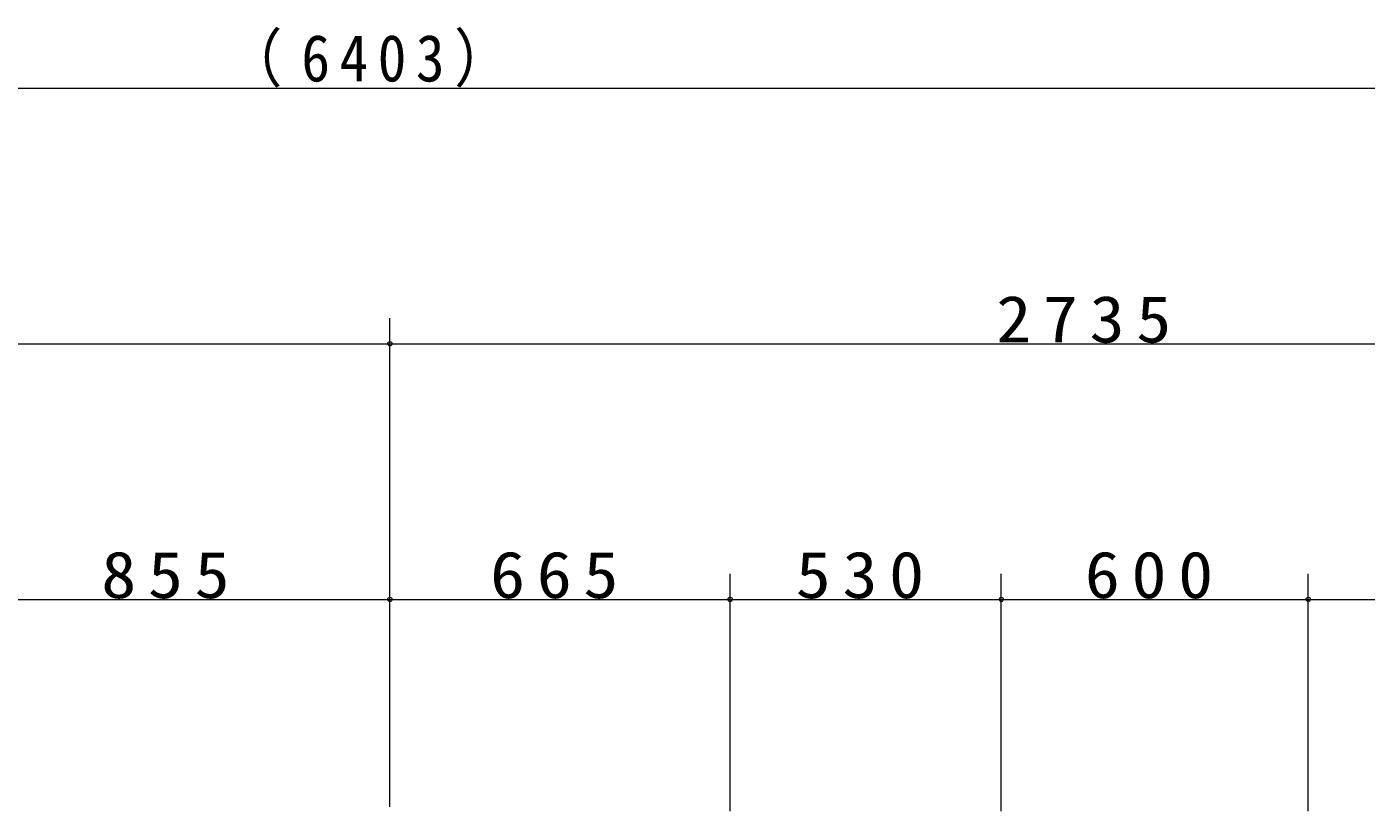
# Model space of a CAD drawing. Units: millimetres at full size. Extents: x -19543 to 0, y -2740 to 13350.
# Drawn here: x -15355 to -12737, y 5255 to 6789 of the extents above; entities that cross this region are included whole.
import ezdxf

# ---------------------------------------------------------------- set-up
doc = ezdxf.new("R2010")
doc.units = ezdxf.units.MM
doc.layers.add('補助', color=2, linetype='Continuous', lineweight=13)
doc.styles.add('ＭＳ ゴシック', font='')
doc.styles.get('ＭＳ ゴシック').set_extended_font_data('MS Gothic')

# ---------------------------------------------------------------- blocks, each defined once
blk = doc.blocks.new('dimension_origin')
at = {"color": 0, "linetype": 'Continuous', "lineweight": -2}
blk.add_circle((0, 0), 1.25, dxfattribs=at)

msp = doc.modelspace()

# ---------------------------------------------------------------- linework, layer by layer
at = {"layer": '補助'}
for p, q in [((-17870.675, 6668.8), (-11467.286, 6668.8)), ((-14645, 5263.25), (-14645, 6218.8)), ((-14645, 5263.25), (-14645, 6218.8)), ((-17525, 6168.8), (-14645, 6168.8)), ((-14645, 6168.8), (-11910, 6168.8)), ((-14645, 5263.25), (-14645, 5718.8)), ((-14645, 5263.25), (-14645, 5718.8)), ((-13980, 5254.55), (-13980, 5718.8)), ((-13980, 5254.55), (-13980, 5718.8)), ((-13450, 5254.55), (-13450, 5718.8)), ((-13450, 5254.55), (-13450, 5718.8)), ((-12850, 5254.55), (-12850, 5718.8)), ((-12850, 5254.55), (-12850, 5718.8)), ((-15500, 5668.8), (-14645, 5668.8)), ((-14645, 5668.8), (-13980, 5668.8)), ((-13980, 5668.8), (-13450, 5668.8)), ((-13450, 5668.8), (-12850, 5668.8)), ((-12850, 5668.8), (-12320, 5668.8))]:
    msp.add_line(p, q, dxfattribs=at)

# ---------------------------------------------------------------- block references
at = {"layer": '補助', "xscale": 3.33, "yscale": 3.33, "rotation": 180}
for p in [(-14645, 6168.8), (-14645, 5668.8), (-13980, 5668.8), (-13450, 5668.8), (-12850, 5668.8)]:
    msp.add_blockref('dimension_origin', p, dxfattribs=at)
at = {"layer": '補助', "xscale": 3.33, "yscale": 3.33}
for p in [(-14645, 6168.8), (-14645, 5668.8), (-13980, 5668.8), (-13450, 5668.8), (-12850, 5668.8)]:
    msp.add_blockref('dimension_origin', p, dxfattribs=at)

# ---------------------------------------------------------------- texts
at = {"layer": '補助', "char_height": 91.64, "attachment_point": 8, "style": 'ＭＳ ゴシック'}
for s, insert in [('\\T1.33;\\W0.9;（6403）', (-14668.98, 6669.8)), ('\\T1.33;\\W1.1;2735', (-13277.5, 6169.8)), ('\\T1.33;\\W1.1;855', (-15072.5, 5669.8)), ('\\T1.33;\\W1.1;665', (-14312.5, 5669.8)), ('\\T1.33;\\W1.1;530', (-13715, 5669.8)), ('\\T1.33;\\W1.1;600', (-13150, 5669.8))]:
    msp.add_mtext(s, dxfattribs=dict(at, insert=insert))

doc.saveas('drawing.dxf')
